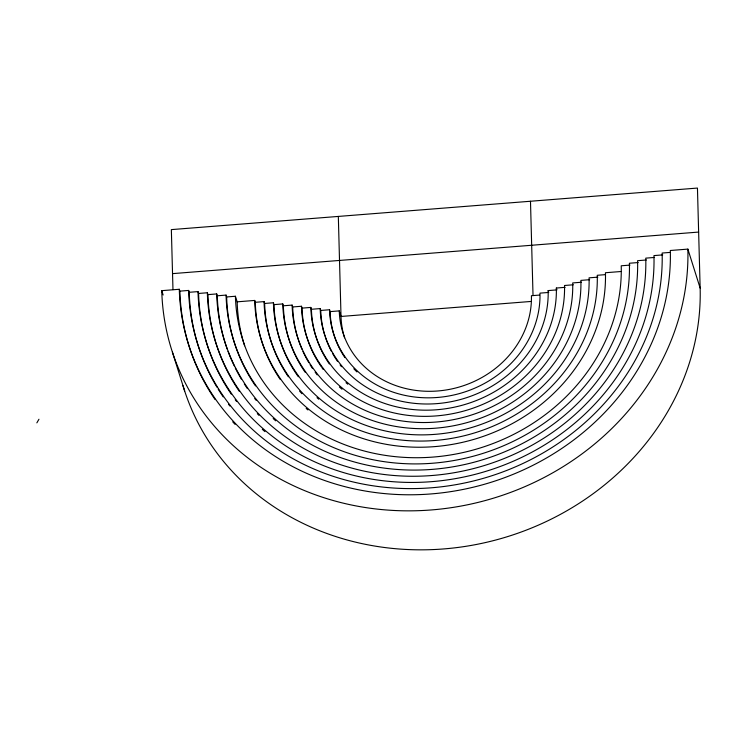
<?xml version="1.0" encoding="UTF-8"?>
<svg xmlns="http://www.w3.org/2000/svg" width="737" height="737" viewBox="0 0 737 737"><rect width="100%" height="100%" fill="white"/><g stroke="black" fill="none" stroke-linecap="round" stroke-linejoin="round"><path stroke-width="1.11" d="M36.85 422.863L38.96 419.233M172.541 273.63L698.639 232.072M163.126 294.993L161.753 290.664L179.294 289.272A247.77 222.5 -17.5 0 0 430.85 493.947A247.77 222.5 -17.5 0 0 670.32 250.497L687.861 249.106L700.15 288.093A265.467 238.392 -17.5 0 1 474.785 544.772A265.467 238.392 -17.5 0 1 183.006 385.7M179.294 289.272L179.883 291.133L188.644 290.442A238.917 214.55 -17.5 0 0 431.219 487.802A238.917 214.55 -17.5 0 0 662.139 253.04L669.813 252.432M188.644 290.442L189.234 292.294L198.004 291.603A230.064 206.609 -17.5 0 0 431.587 481.657A230.064 206.609 -17.5 0 0 653.959 255.592L662.72 254.901M198.004 291.603L198.585 293.455L207.355 292.764A221.22 198.658 -17.5 0 0 431.956 475.512A221.22 198.658 -17.5 0 0 645.769 258.143L654.539 257.443M207.355 292.764L207.945 294.625L216.706 293.934A212.367 190.717 -17.5 0 0 432.324 469.368A212.367 190.717 -17.5 0 0 637.588 260.686L646.358 259.995M216.706 293.934L217.295 295.786L226.066 295.095A203.523 182.767 -17.5 0 0 432.693 463.223A203.523 182.767 -17.5 0 0 629.407 263.238L638.178 262.547M226.066 295.095L226.646 296.947L235.416 296.256A194.669 174.826 -17.5 0 0 433.061 457.069A194.669 174.826 -17.5 0 0 621.227 265.79L629.988 265.09M235.416 296.256L237.176 301.829L254.707 300.438A176.972 158.925 -17.5 0 0 434.388 446.64A176.972 158.925 -17.5 0 0 605.446 272.736L620.784 271.529M254.707 300.438L255.297 302.299L264.058 301.608A168.128 150.984 -17.5 0 0 434.756 440.496A168.128 150.984 -17.5 0 0 597.256 275.288L604.93 274.68M264.058 301.608L264.647 303.46L273.418 302.769A159.275 143.033 -17.5 0 0 435.125 434.342A159.275 143.033 -17.5 0 0 589.075 277.84L597.845 277.149M273.418 302.769L273.998 304.63L282.768 303.93A150.431 135.092 -17.5 0 0 435.503 428.197A150.431 135.092 -17.5 0 0 580.894 280.392L589.664 279.692M282.768 303.93L283.358 305.791L292.119 305.1A141.578 127.142 -17.5 0 0 435.871 422.052A141.578 127.142 -17.5 0 0 572.713 282.934L581.475 282.243M292.119 305.1L292.709 306.951L301.479 306.26A132.734 119.201 -17.5 0 0 436.24 415.908A132.734 119.201 -17.5 0 0 564.524 285.486L573.294 284.795M301.479 306.26L302.059 308.121L310.83 307.421A123.88 111.25 -17.5 0 0 436.608 409.763A123.88 111.25 -17.5 0 0 556.343 288.038L565.113 287.338M310.83 307.421L311.419 309.282L320.18 308.591A115.036 103.3 -17.5 0 0 436.977 403.618A115.036 103.3 -17.5 0 0 548.162 290.581L556.932 289.89L556.343 288.038M320.18 308.591L320.77 310.443L329.54 309.752A106.183 95.359 -17.5 0 0 437.345 397.473A106.183 95.359 -17.5 0 0 539.981 293.133L548.743 292.442L548.162 290.581M329.54 309.752L330.121 311.613L339.269 310.885A96.962 87.067 -17.5 0 0 437.704 390.978A96.962 87.067 -17.5 0 0 531.423 295.712L539.42 295.076M530.889 301.461L341.019 316.459L339.269 310.885M172.394 352.083L184.683 391.071M700.15 288.093L697.451 188.064L171.352 229.612L172.974 289.632M530.483 201.247L533.026 295.565M338.329 216.429L341.019 316.459A96.962 87.067 -17.5 0 0 344.566 337.813M687.861 249.106A265.467 238.392 -17.5 0 1 431.283 509.949A265.467 238.392 -17.5 0 1 161.753 290.664M235.075 424.365A247.77 222.5 -17.5 0 1 232.735 421.84M215.149 399.629A247.77 222.5 -17.5 0 1 179.883 291.133M356.948 371.927A106.183 95.359 -17.5 0 1 353.824 368.758M344.87 357.574A106.183 95.359 -17.5 0 1 330.121 311.613M341.996 389.228A132.734 119.201 -17.5 0 1 339.398 387.008M323.248 369.467A132.734 119.201 -17.5 0 1 321.94 367.652M321.304 366.74A132.734 119.201 -17.5 0 1 302.059 308.121M317.196 374.875A141.578 127.142 -17.5 0 1 315.169 372.194M312.58 368.546A141.578 127.142 -17.5 0 1 310.074 364.686M308.867 362.724A141.578 127.142 -17.5 0 1 302.962 351.457M302.032 349.347A141.578 127.142 -17.5 0 1 298.743 340.789M298.384 339.711A141.578 127.142 -17.5 0 1 292.709 306.951M347.744 384.198A123.88 111.25 -17.5 0 1 346.012 382.696M329.375 363.995A123.88 111.25 -17.5 0 1 311.419 309.282M341.517 366.704A115.036 103.3 -17.5 0 1 340.107 364.907M337.445 361.259A115.036 103.3 -17.5 0 1 332.645 353.585M331.558 351.595A115.036 103.3 -17.5 0 1 325.376 337.067M325.035 335.998A115.036 103.3 -17.5 0 1 320.77 310.443M229.861 406.013A238.917 214.55 -17.5 0 1 228.488 404.208M223.21 396.884A238.917 214.55 -17.5 0 1 218.198 389.182M216.991 387.22A238.917 214.55 -17.5 0 1 189.234 292.294M305.155 372.231A150.431 135.092 -17.5 0 1 283.358 305.791M318.679 399.187A159.275 143.033 -17.5 0 1 317.002 397.685M298.356 376.773A159.275 143.033 -17.5 0 1 273.998 304.63M301.967 393.724A168.128 150.984 -17.5 0 1 299.627 391.163M288.379 376.791A168.128 150.984 -17.5 0 1 264.647 303.46M307.937 409.947A176.972 158.925 -17.5 0 1 306.187 408.464M280.309 379.546A176.972 158.925 -17.5 0 1 255.297 302.299M244.62 345.8A194.669 174.826 -17.5 0 1 237.176 301.829M275.693 420.827A212.367 190.717 -17.5 0 1 273.178 418.524M256.135 400.302A212.367 190.717 -17.5 0 1 254.726 398.542M247.429 388.657A212.367 190.717 -17.5 0 1 244.297 383.922M241.312 379.067A212.367 190.717 -17.5 0 1 235.296 368.021M234.283 365.967A212.367 190.717 -17.5 0 1 228.037 351.309M227.263 349.181A212.367 190.717 -17.5 0 1 217.295 295.786M255.499 385.912A203.523 182.767 -17.5 0 1 226.646 296.947M258.908 415.355A221.22 198.658 -17.5 0 1 257.314 413.678M239.368 391.402A221.22 198.658 -17.5 0 1 207.945 294.625M264.915 431.615A230.064 206.609 -17.5 0 1 262.317 429.33M236.577 401.481A230.064 206.609 -17.5 0 1 235.223 399.666M231.28 394.129A230.064 206.609 -17.5 0 1 198.585 293.455"/></g></svg>
